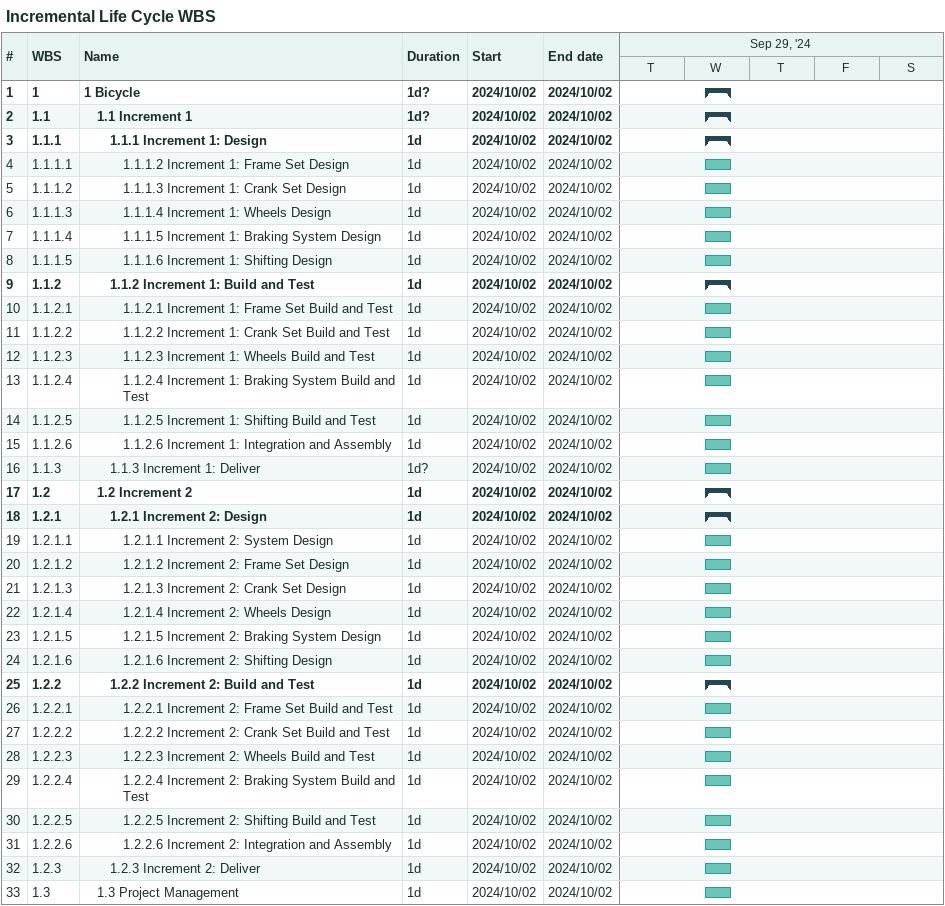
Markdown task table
Incremental Life Cycle WBS

| ID | WBS | Task | Duration | Start | Finish |
|---|---|---|---|---|---|
| 1 | 1 | **1 Bicycle** | 1d? | 2024-10-02 | 2024-10-02 |
| 2 | 1.1 | **1.1 Increment 1** | 1d? | 2024-10-02 | 2024-10-02 |
| 3 | 1.1.1 | **1.1.1 Increment 1: Design** | 1d | 2024-10-02 | 2024-10-02 |
| 4 | 1.1.1.1 | 1.1.1.2 Increment 1: Frame Set Design | 1d | 2024-10-02 | 2024-10-02 |
| 5 | 1.1.1.2 | 1.1.1.3 Increment 1: Crank Set Design | 1d | 2024-10-02 | 2024-10-02 |
| 6 | 1.1.1.3 | 1.1.1.4 Increment 1: Wheels Design | 1d | 2024-10-02 | 2024-10-02 |
| 7 | 1.1.1.4 | 1.1.1.5 Increment 1: Braking System Design | 1d | 2024-10-02 | 2024-10-02 |
| 8 | 1.1.1.5 | 1.1.1.6 Increment 1: Shifting Design | 1d | 2024-10-02 | 2024-10-02 |
| 9 | 1.1.2 | **1.1.2 Increment 1: Build and Test** | 1d | 2024-10-02 | 2024-10-02 |
| 10 | 1.1.2.1 | 1.1.2.1 Increment 1: Frame Set Build and Test | 1d | 2024-10-02 | 2024-10-02 |
| 11 | 1.1.2.2 | 1.1.2.2 Increment 1: Crank Set Build and Test | 1d | 2024-10-02 | 2024-10-02 |
| 12 | 1.1.2.3 | 1.1.2.3 Increment 1: Wheels Build and Test | 1d | 2024-10-02 | 2024-10-02 |
| 13 | 1.1.2.4 | 1.1.2.4 Increment 1: Braking System Build and Test | 1d | 2024-10-02 | 2024-10-02 |
| 14 | 1.1.2.5 | 1.1.2.5 Increment 1: Shifting Build and Test | 1d | 2024-10-02 | 2024-10-02 |
| 15 | 1.1.2.6 | 1.1.2.6 Increment 1: Integration and Assembly | 1d | 2024-10-02 | 2024-10-02 |
| 16 | 1.1.3 | 1.1.3 Increment 1: Deliver | 1d? | 2024-10-02 | 2024-10-02 |
| 17 | 1.2 | **1.2 Increment 2** | 1d | 2024-10-02 | 2024-10-02 |
| 18 | 1.2.1 | **1.2.1 Increment 2: Design** | 1d | 2024-10-02 | 2024-10-02 |
| 19 | 1.2.1.1 | 1.2.1.1 Increment 2: System Design | 1d | 2024-10-02 | 2024-10-02 |
| 20 | 1.2.1.2 | 1.2.1.2 Increment 2: Frame Set Design | 1d | 2024-10-02 | 2024-10-02 |
| 21 | 1.2.1.3 | 1.2.1.3 Increment 2: Crank Set Design | 1d | 2024-10-02 | 2024-10-02 |
| 22 | 1.2.1.4 | 1.2.1.4 Increment 2: Wheels Design | 1d | 2024-10-02 | 2024-10-02 |
| 23 | 1.2.1.5 | 1.2.1.5 Increment 2: Braking System Design | 1d | 2024-10-02 | 2024-10-02 |
| 24 | 1.2.1.6 | 1.2.1.6 Increment 2: Shifting Design | 1d | 2024-10-02 | 2024-10-02 |
| 25 | 1.2.2 | **1.2.2 Increment 2: Build and Test** | 1d | 2024-10-02 | 2024-10-02 |
| 26 | 1.2.2.1 | 1.2.2.1 Increment 2: Frame Set Build and Test | 1d | 2024-10-02 | 2024-10-02 |
| 27 | 1.2.2.2 | 1.2.2.2 Increment 2: Crank Set Build and Test | 1d | 2024-10-02 | 2024-10-02 |
| 28 | 1.2.2.3 | 1.2.2.3 Increment 2: Wheels Build and Test | 1d | 2024-10-02 | 2024-10-02 |
| 29 | 1.2.2.4 | 1.2.2.4 Increment 2: Braking System Build and Test | 1d | 2024-10-02 | 2024-10-02 |
| 30 | 1.2.2.5 | 1.2.2.5 Increment 2: Shifting Build and Test | 1d | 2024-10-02 | 2024-10-02 |
| 31 | 1.2.2.6 | 1.2.2.6 Increment 2: Integration and Assembly | 1d | 2024-10-02 | 2024-10-02 |
| 32 | 1.2.3 | 1.2.3 Increment 2: Deliver | 1d | 2024-10-02 | 2024-10-02 |
| 33 | 1.3 | 1.3 Project Management | 1d | 2024-10-02 | 2024-10-02 |
